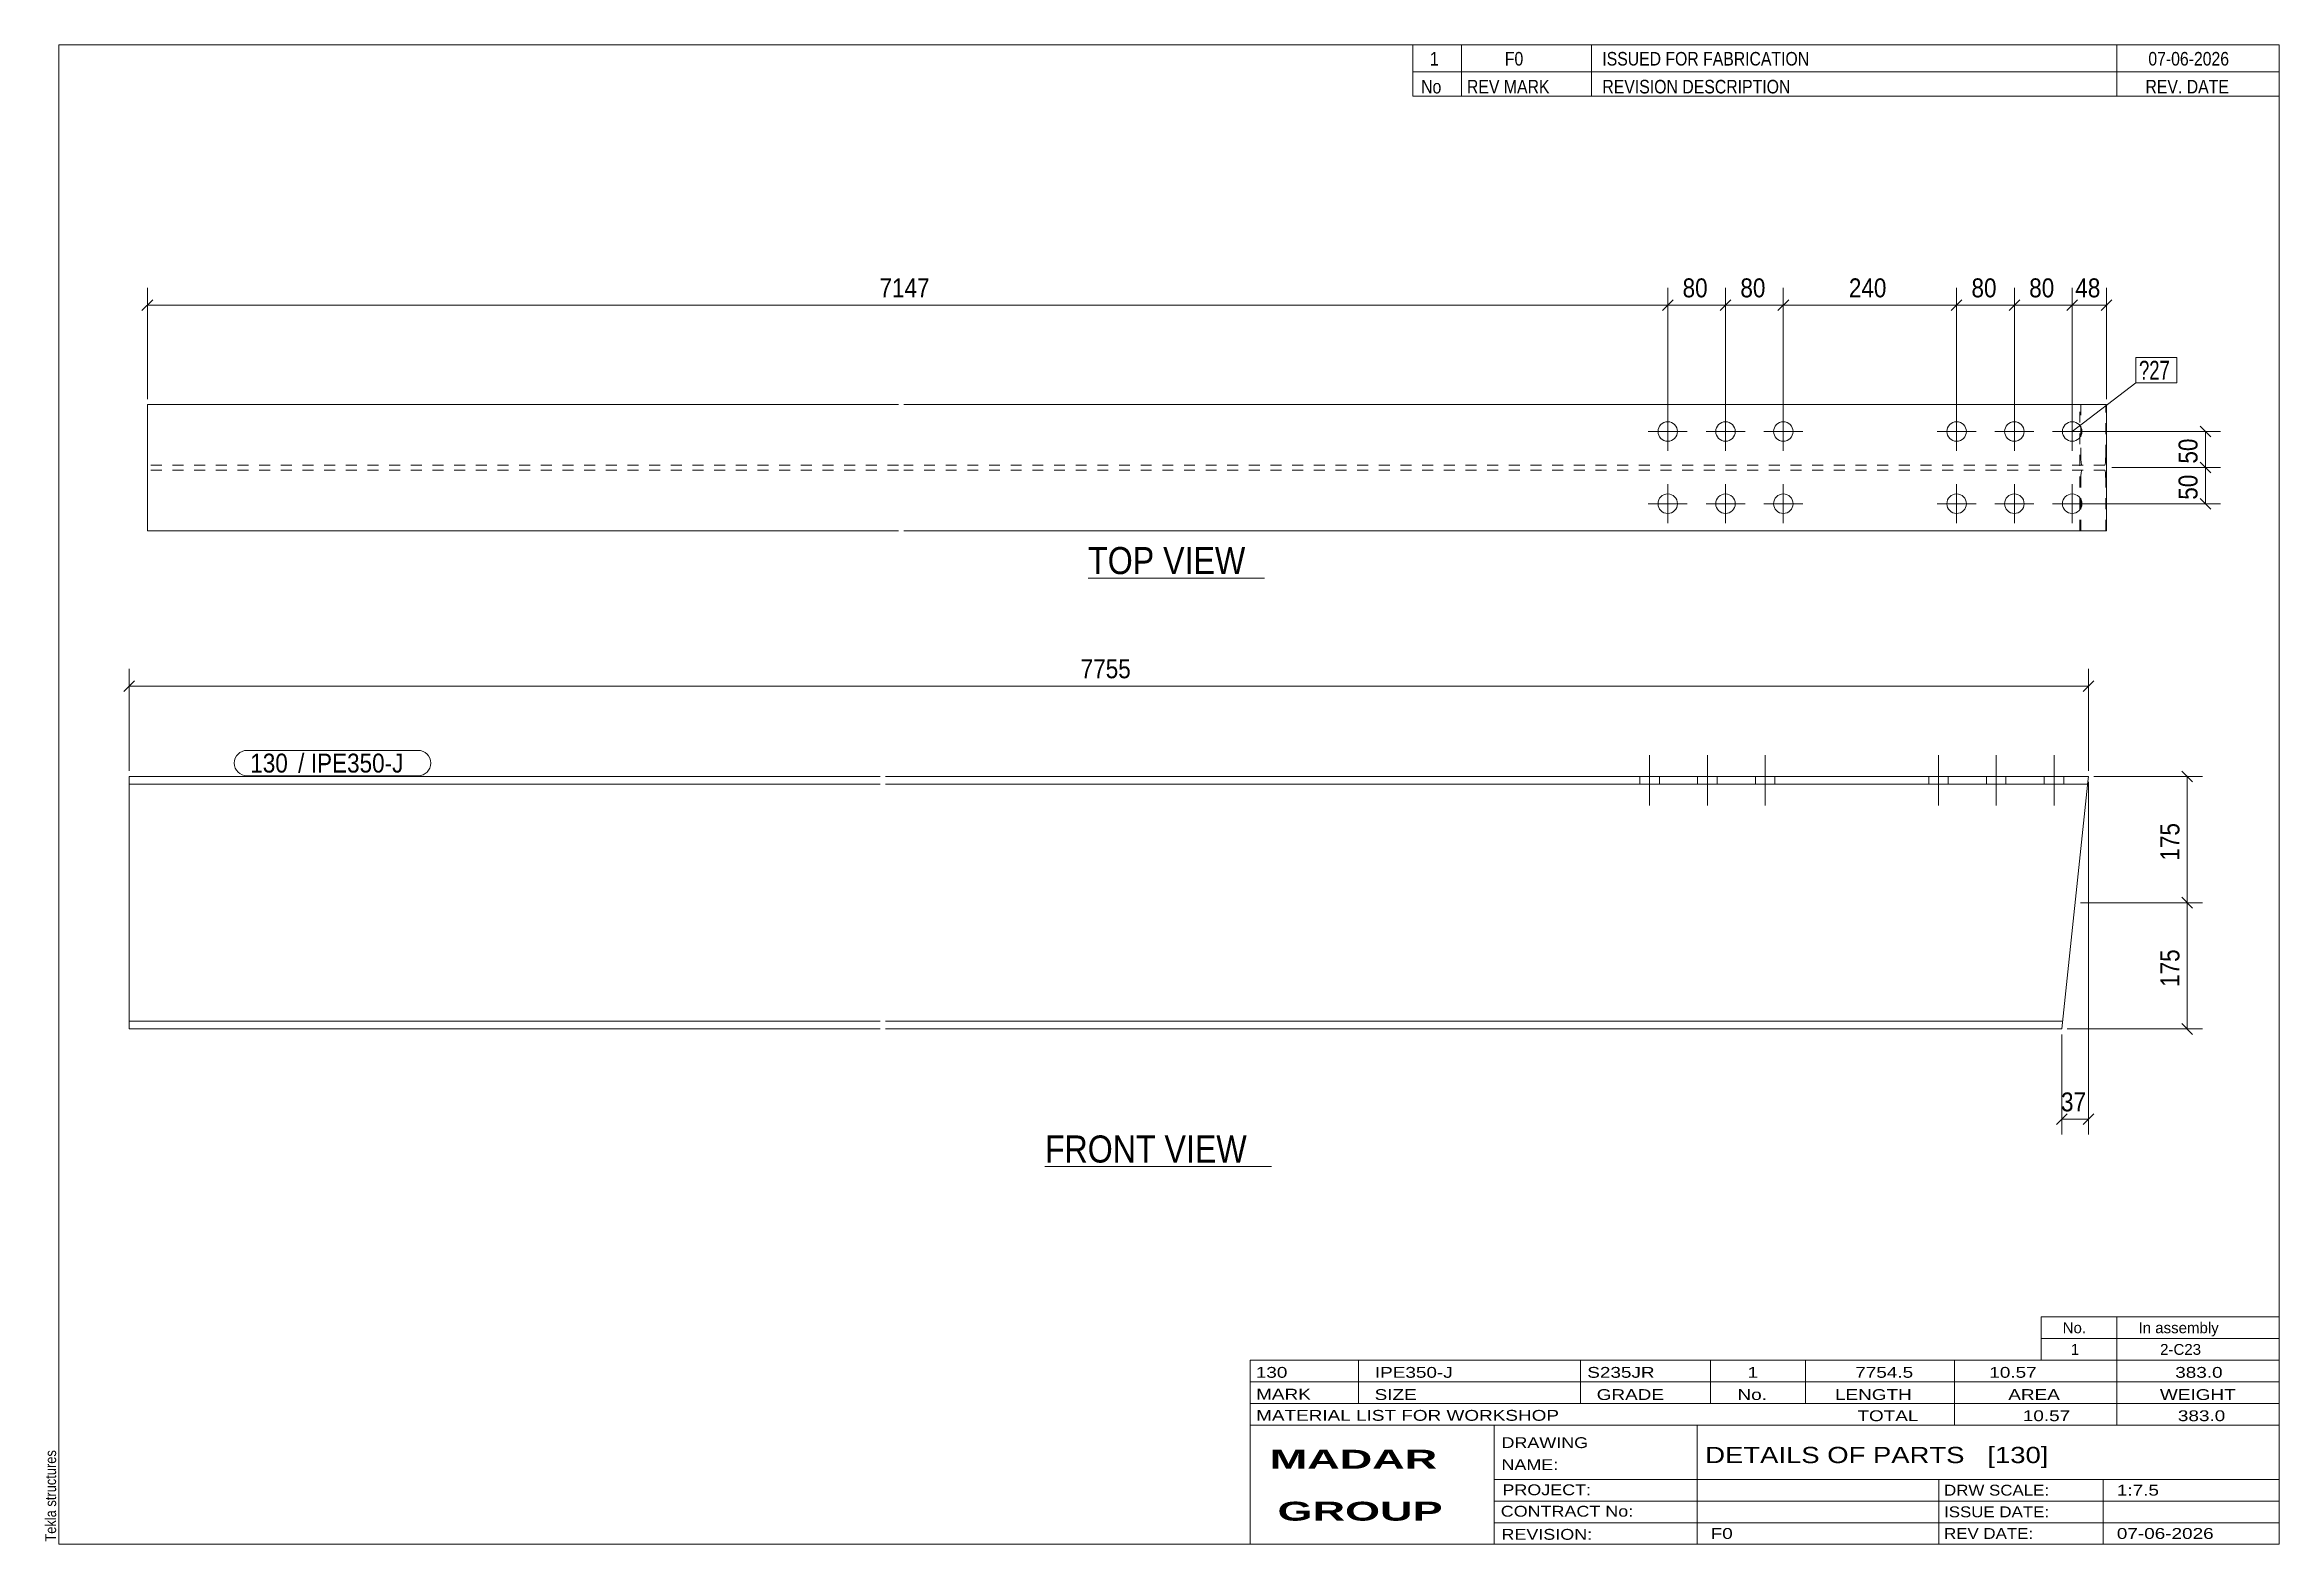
# Model space of a CAD drawing. Header units: millimetres. Extents: x 2 to 415, y 5 to 282.
import ezdxf

# ---------------------------------------------------------------- set-up
doc = ezdxf.new("R2010")
doc.units = ezdxf.units.MM
doc.linetypes.add('XKITLINE00', pattern=[0])
doc.linetypes.add('XKITLINE02', pattern=[4, 2, -2])
for name, color, linetype, lineweight in [('Bolt', 3, 'Continuous', 0), ('BoltMark', 7, 'Continuous', 0), ('Dimensions', 7, 'Continuous', 0), ('DrawingSheet', 5, 'Continuous', 0), ('OtherObjectType', 7, 'Continuous', 0), ('Part', 2, 'Continuous', 0), ('PartMark', 7, 'Continuous', 0)]:
    doc.layers.add(name, color=color, linetype=linetype, lineweight=lineweight)
doc.styles.add('ARIAL', font='ARIAL.TTF')
doc.styles.add('ARIAL_BOLD', font='ARIALBD.TTF')
doc.styles.add('ARIAL_NARROW', font='ARIALN.TTF')

# ---------------------------------------------------------------- blocks, each defined once
blk = doc.blocks.new('*A1')
at = {"layer": 'Bolt', "color": 3, "linetype": 'XKITLINE00', "lineweight": 0}
for p, q in [((298.73, 141.45), (298.73, 150.79)), ((298.73, 141.45), (298.73, 150.79)), ((309.4, 141.45), (309.4, 150.79)), ((309.4, 141.45), (309.4, 150.79)), ((320.07, 141.45), (320.07, 150.79)), ((320.07, 141.45), (320.07, 150.79)), ((352.07, 141.45), (352.07, 150.79)), ((352.07, 141.45), (352.07, 150.79)), ((362.73, 141.45), (362.73, 150.79)), ((362.73, 141.45), (362.73, 150.79)), ((373.4, 141.45), (373.4, 150.79)), ((373.4, 141.45), (373.4, 150.79)), ((296.93, 146.85), (296.93, 145.39)), ((296.93, 146.85), (296.93, 145.39)), ((300.53, 146.85), (300.53, 145.39)), ((300.53, 146.85), (300.53, 145.39)), ((307.6, 146.85), (307.6, 145.39)), ((307.6, 146.85), (307.6, 145.39)), ((311.2, 146.85), (311.2, 145.39)), ((311.2, 146.85), (311.2, 145.39)), ((318.27, 146.85), (318.27, 145.39)), ((318.27, 146.85), (318.27, 145.39)), ((321.87, 146.85), (321.87, 145.39)), ((321.87, 146.85), (321.87, 145.39)), ((350.27, 146.85), (350.27, 145.39)), ((350.27, 146.85), (350.27, 145.39)), ((353.87, 146.85), (353.87, 145.39)), ((353.87, 146.85), (353.87, 145.39)), ((360.93, 146.85), (360.93, 145.39)), ((360.93, 146.85), (360.93, 145.39)), ((364.53, 146.85), (364.53, 145.39)), ((364.53, 146.85), (364.53, 145.39)), ((371.6, 146.85), (371.6, 145.39)), ((371.6, 146.85), (371.6, 145.39)), ((375.2, 146.85), (375.2, 145.39)), ((375.2, 146.85), (375.2, 145.39))]:
    blk.add_line(p, q, dxfattribs=at)
blk = doc.blocks.new('*A2')
at = {"layer": 'Part', "color": 2, "linetype": 'XKITLINE00', "lineweight": 0}
for p, q in [((18, 100.19), (18, 146.85)), ((18, 146.85), (156.67, 146.85)), ((156.67, 145.39), (18, 145.39)), ((157.67, 146.85), (379.75, 146.85)), ((379.6, 145.39), (157.67, 145.39)), ((379.58, 145.25), (374.83, 100.19)), ((379.6, 145.39), (379.58, 145.25)), ((379.75, 146.85), (379.6, 145.39)), ((156.67, 101.65), (18, 101.65)), ((156.67, 100.19), (18, 100.19)), ((374.98, 101.65), (157.67, 101.65)), ((374.83, 100.19), (157.67, 100.19))]:
    blk.add_line(p, q, dxfattribs=at)
at = {"layer": 'Part', "color": 7, "linetype": 'XKITLINE02', "lineweight": 0}
blk.add_line((375, 101.79), (374.98, 101.65), dxfattribs=at)
blk = doc.blocks.new('*A3')
at = {"layer": 'Bolt', "color": 3, "linetype": 'XKITLINE00', "lineweight": 0}
for p, q in [((298.48, 210.55), (305.68, 210.55)), ((302.08, 214.15), (302.08, 206.95)), ((309.15, 210.55), (316.35, 210.55)), ((312.75, 214.15), (312.75, 206.95)), ((319.82, 210.55), (327.02, 210.55)), ((323.42, 214.15), (323.42, 206.95)), ((351.82, 210.55), (359.02, 210.55)), ((355.42, 214.15), (355.42, 206.95)), ((362.48, 210.55), (369.68, 210.55)), ((366.08, 214.15), (366.08, 206.95)), ((373.15, 210.55), (380.35, 210.55)), ((376.75, 214.15), (376.75, 206.95)), ((302.08, 200.81), (302.08, 193.61)), ((312.75, 200.81), (312.75, 193.61)), ((323.42, 200.81), (323.42, 193.61)), ((355.42, 200.81), (355.42, 193.61)), ((366.08, 200.81), (366.08, 193.61)), ((376.75, 200.81), (376.75, 193.61)), ((298.48, 197.21), (305.68, 197.21)), ((309.15, 197.21), (316.35, 197.21)), ((319.82, 197.21), (327.02, 197.21)), ((351.82, 197.21), (359.02, 197.21)), ((362.48, 197.21), (369.68, 197.21)), ((373.15, 197.21), (380.35, 197.21))]:
    blk.add_line(p, q, dxfattribs=at)
for centre in [(302.08, 210.55), (312.75, 210.55), (323.42, 210.55), (355.42, 210.55), (366.08, 210.55), (376.75, 210.55), (302.08, 197.21), (312.75, 197.21), (323.42, 197.21), (355.42, 197.21), (366.08, 197.21), (376.75, 197.21)]:
    blk.add_circle(centre, 1.8, dxfattribs=at)
blk = doc.blocks.new('*A4')
at = {"layer": 'Part', "color": 2, "linetype": 'XKITLINE00', "lineweight": 0}
for p, q in [((21.35, 192.21), (21.35, 215.55)), ((160.02, 215.55), (21.35, 215.55)), ((383.1, 215.55), (161.02, 215.55)), ((383.1, 192.21), (383.1, 215.55)), ((21.35, 192.21), (160.02, 192.21)), ((161.02, 192.21), (383.1, 192.21))]:
    blk.add_line(p, q, dxfattribs=at)
at = {"layer": 'Part', "color": 7, "linetype": 'XKITLINE02', "lineweight": 0}
for p, q in [((378.18, 192.21), (378.18, 215.55)), ((378.33, 215.55), (378.33, 206.08)), ((382.95, 206.08), (382.95, 215.55)), ((160.02, 204.35), (21.35, 204.35)), ((160.02, 203.41), (21.35, 203.41)), ((382.76, 204.35), (161.02, 204.35)), ((382.76, 203.41), (161.02, 203.41)), ((378.33, 206.08), (378.35, 205.42)), ((378.35, 202.34), (378.33, 201.68)), ((378.35, 205.42), (378.39, 204.85)), ((378.39, 202.9), (378.35, 202.34)), ((378.39, 204.85), (378.45, 204.48)), ((378.45, 203.28), (378.39, 202.9)), ((378.45, 204.48), (378.52, 204.35)), ((378.52, 203.41), (378.45, 203.28)), ((382.76, 204.35), (382.83, 204.48)), ((382.83, 203.28), (382.76, 203.41)), ((382.83, 204.48), (382.89, 204.85)), ((382.89, 202.9), (382.83, 203.28)), ((382.89, 204.85), (382.93, 205.42)), ((382.93, 202.34), (382.89, 202.9)), ((382.93, 205.42), (382.95, 206.08)), ((382.95, 201.68), (382.93, 202.34)), ((378.33, 192.21), (378.33, 201.68)), ((382.95, 192.21), (382.95, 201.68))]:
    blk.add_line(p, q, dxfattribs=at)
blk = doc.blocks.new('*A5')
at = {"layer": 'DrawingSheet', "color": 5, "linetype": 'XKITLINE00', "lineweight": 0}
for p, q in [((415, 282), (5, 282)), ((5, 282), (5, 5)), ((415, 5), (415, 282)), ((5, 5), (415, 5))]:
    blk.add_line(p, q, dxfattribs=at)
at = {"layer": 'DrawingSheet', "color": 5, "style": 'ARIAL', "width": 0.85}
blk.add_text('Tekla structures', height=2, rotation=90, dxfattribs=at).set_placement((4.5, 5.5))
blk = doc.blocks.new('*A6')
at = {"layer": 'OtherObjectType', "color": 7, "linetype": 'XKITLINE00', "lineweight": 0}
for p, q in [((371, 47), (415, 47)), ((371, 43), (371, 47)), ((385, 43), (385, 47)), ((415, 43), (415, 47)), ((371, 43), (415, 43)), ((371, 39), (371, 43)), ((385, 39), (385, 43)), ((415, 39), (415, 43)), ((371, 39), (415, 39))]:
    blk.add_line(p, q, dxfattribs=at)
at = {"layer": 'OtherObjectType', "color": 7, "style": 'ARIAL_NARROW', "width": 1.211571}
for s, p in [('No.', (375, 44)), ('In assembly', (389, 44)), ('1', (376.5, 40)), ('2-C23', (392.99, 40))]:
    blk.add_text(s, height=2, dxfattribs=at).set_placement(p)
blk = doc.blocks.new('*A7')
at = {"layer": 'OtherObjectType', "color": 7, "linetype": 'XKITLINE00', "lineweight": 0}
for p, q in [((255, 282), (415, 282)), ((415, 282), (255, 282)), ((255, 282), (255, 277)), ((264, 282), (264, 277)), ((288, 282), (288, 277)), ((385, 282), (385, 277)), ((415, 282), (415, 277)), ((255, 277), (415, 277)), ((255, 277), (255, 272.5)), ((255, 277), (415, 277)), ((264, 277), (264, 272.5)), ((288, 277), (288, 272.5)), ((385, 277), (385, 272.5)), ((415, 277), (415, 272.5)), ((415, 272.5), (255, 272.5))]:
    blk.add_line(p, q, dxfattribs=at)
at = {"layer": 'OtherObjectType', "color": 7, "style": 'ARIAL_NARROW'}
for s, width, p in [('1', 1.017001, (258.16, 278.15)), ('F0', 1.017001, (272, 278.15)), ('ISSUED FOR FABRICATION', 1.017001, (290, 278.15)), ('07-06-2026', 1.017001, (390.82, 278.15)), ('No', 1.02, (256.54, 273)), ('REV MARK', 1.02, (265, 273)), ('REVISION DESCRIPTION', 1.02, (290, 273)), ('REV. DATE', 1.02, (390.28, 273))]:
    blk.add_text(s, height=2.5, dxfattribs=dict(at, width=width)).set_placement(p)
blk = doc.blocks.new('*A8')
at = {"layer": 'OtherObjectType', "color": 7, "linetype": 'XKITLINE00', "lineweight": 0}
for p, q in [((225, 39), (415, 39)), ((225, 39), (225, 35)), ((225, 39), (415, 39)), ((245, 35), (245, 39)), ((286, 35), (286, 39)), ((310, 35), (310, 39)), ((327.5, 35), (327.5, 39)), ((355, 35), (355, 39)), ((385, 35), (385, 39)), ((415, 35), (415, 39)), ((225, 35), (415, 35)), ((225, 35), (225, 5)), ((225, 35), (415, 35)), ((245, 31), (245, 35)), ((286, 31), (286, 35)), ((310, 31), (310, 35)), ((327.5, 31), (327.5, 35)), ((355, 31), (355, 35)), ((385, 31), (385, 35)), ((415, 31), (415, 35)), ((225, 31), (415, 31)), ((355, 27), (355, 31)), ((385, 27), (385, 31)), ((415, 27), (415, 31)), ((225, 27), (415, 27)), ((270, 21), (270, 27)), ((307.5, 17), (307.5, 27)), ((415, 21), (415, 27)), ((270, 21), (270, 5)), ((415, 17), (415, 21)), ((270, 17), (415, 17)), ((307.5, 5), (307.5, 17)), ((352.16, 13), (352.16, 17)), ((382.5, 5), (382.5, 17)), ((415, 13), (415, 17)), ((270, 13), (415, 13)), ((352.16, 5), (352.16, 13)), ((415, 9), (415, 13)), ((270, 9), (415, 9)), ((415, 5), (415, 9)), ((225, 5), (415, 5)), ((262.5, 5), (415, 5))]:
    blk.add_line(p, q, dxfattribs=at)
at = {"layer": 'OtherObjectType', "color": 7, "style": 'ARIAL_NARROW'}
for s, height, width, p in [('130', 2, 1.525501, (226.01, 35.76)), ('IPE350-J', 2, 1.525501, (248, 35.76)), ('S235JR', 2, 1.525501, (287.22, 35.76)), ('1', 2, 1.525501, (316.82, 35.76)), ('7754.5', 2, 1.525501, (336.7, 35.76)), ('10.57', 2, 1.525501, (361.45, 35.76)), ('383.0', 2, 1.525501, (395.78, 35.76)), ('MARK', 2, 1.525501, (226.08, 31.73)), ('SIZE', 2, 1.525501, (247.96, 31.66)), ('GRADE', 2, 1.525501, (288.96, 31.66)), ('No.', 2, 1.525501, (314.96, 31.66)), ('LENGTH', 2, 1.525501, (332.96, 31.66)), ('AREA', 2, 1.525501, (364.96, 31.66)), ('WEIGHT', 2, 1.525501, (392.96, 31.66)), ('MATERIAL LIST FOR WORKSHOP', 2, 1.525501, (226.08, 27.82)), ('TOTAL', 2, 1.525501, (337.1, 27.75)), ('10.57', 2, 1.525501, (367.64, 27.75)), ('383.0', 2, 1.525501, (396.27, 27.75)), ('DRAWING', 2, 1.445, (271.38, 22.78)), ('NAME:', 2, 1.445, (271.38, 18.72)), ('DETAILS OF PARTS   [130]', 3, 1.474651, (309, 20)), ('PROJECT:', 2, 1.445, (271.55, 14.07)), ('DRW SCALE:', 2, 1.36, (353.1, 14)), ('1:7.5', 2, 1.525501, (385, 14)), ('CONTRACT No:', 2, 1.445, (271.25, 10.11)), ('ISSUE DATE:', 2, 1.36, (353.1, 10)), ('REVISION:', 2, 1.445, (271.38, 5.84)), ('F0', 2, 1.525501, (310, 6)), ('REV DATE:', 2, 1.36, (353.1, 6)), ('07-06-2026', 2, 1.525501, (385, 6))]:
    blk.add_text(s, height=height, dxfattribs=dict(at, width=width)).set_placement(p)
at = {"layer": 'OtherObjectType', "color": 1, "style": 'ARIAL_BOLD', "width": 1.7}
for s, p in [('MADAR ', (228.58, 18.97)), ('GROUP', (230.03, 9.37))]:
    blk.add_text(s, height=3.5, dxfattribs=at).set_placement(p)
blk = doc.blocks.new('*A9')
at = {"layer": 'Dimensions', "color": 7, "linetype": 'XKITLINE00', "lineweight": 0}
for p, q in [((397.01, 124.51), (398.99, 122.53)), ((378.29, 123.52), (400.8, 123.52)), ((398, 100.19), (398, 123.52)), ((375.83, 100.19), (400.8, 100.19)), ((397.01, 101.18), (398.99, 99.2))]:
    blk.add_line(p, q, dxfattribs=at)
at = {"layer": 'Dimensions', "color": 3}
for p in [(398, 123.52), (398, 100.19)]:
    blk.add_point(p, dxfattribs=at)
at = {"layer": 'Dimensions', "color": 3, "style": 'ARIAL', "width": 0.85}
blk.add_text('175', height=3.5, rotation=90.0002, dxfattribs=at).set_placement((396.55, 107.96))
blk = doc.blocks.new('*A10')
at = {"layer": 'Dimensions', "color": 7, "linetype": 'XKITLINE00', "lineweight": 0}
for p, q in [((380.75, 146.85), (400.8, 146.85)), ((397.01, 147.84), (398.99, 145.86)), ((398, 123.52), (398, 146.85)), ((397.01, 124.51), (398.99, 122.53)), ((378.29, 123.52), (400.8, 123.52))]:
    blk.add_line(p, q, dxfattribs=at)
at = {"layer": 'Dimensions', "color": 3}
for p in [(398, 146.85), (398, 123.52)]:
    blk.add_point(p, dxfattribs=at)
at = {"layer": 'Dimensions', "color": 3, "style": 'ARIAL', "width": 0.85}
blk.add_text('175', height=3.5, rotation=90.0002, dxfattribs=at).set_placement((396.55, 131.29))
blk = doc.blocks.new('*A11')
at = {"layer": 'Dimensions', "color": 7, "linetype": 'XKITLINE00', "lineweight": 0}
for p, q in [((18, 147.85), (18, 166.72)), ((379.75, 147.85), (379.75, 166.72)), ((18.99, 164.51), (17.01, 162.53)), ((18, 163.52), (379.75, 163.52)), ((380.74, 164.51), (378.76, 162.53))]:
    blk.add_line(p, q, dxfattribs=at)
at = {"layer": 'Dimensions', "color": 3}
for p in [(18, 163.52), (379.75, 163.52)]:
    blk.add_point(p, dxfattribs=at)
at = {"layer": 'Dimensions', "color": 3, "style": 'ARIAL', "width": 0.85}
blk.add_text('7755', height=3.5, dxfattribs=at).set_placement((193.68, 164.97))
blk = doc.blocks.new('*A12')
at = {"layer": 'Dimensions', "color": 7, "linetype": 'XKITLINE00', "lineweight": 0}
for p, q in [((379.75, 145.85), (379.75, 80.72)), ((374.83, 99.19), (374.83, 80.72)), ((375.82, 84.51), (373.84, 82.53)), ((374.83, 83.52), (379.75, 83.52)), ((380.74, 84.51), (378.76, 82.53))]:
    blk.add_line(p, q, dxfattribs=at)
at = {"layer": 'Dimensions', "color": 3}
for p in [(374.83, 83.52), (379.75, 83.52)]:
    blk.add_point(p, dxfattribs=at)
at = {"layer": 'Dimensions', "color": 3, "style": 'ARIAL', "width": 0.85}
blk.add_text('37', height=3.5, dxfattribs=at).set_placement((374.69, 84.97))
blk = doc.blocks.new('*A13')
at = {"layer": 'PartMark', "color": 7, "linetype": 'XKITLINE00', "lineweight": 0}
for p, q in [((39.75, 151.65), (71.34, 151.65)), ((39.75, 146.95), (71.34, 146.95))]:
    blk.add_line(p, q, dxfattribs=at)
for centre, start, end in [((39.75, 149.3), 90, 270), ((71.34, 149.3), 270, 90)]:
    blk.add_arc(centre, 2.35, start, end, dxfattribs=at)
at = {"layer": 'PartMark', "color": 1, "style": 'ARIAL', "width": 0.85}
blk.add_text('130', height=3.5, dxfattribs=at).set_placement((40.35, 147.55))
at = {"layer": 'PartMark', "color": 3, "style": 'ARIAL', "width": 0.85}
for s, p in [('/', (49.19, 147.55)), ('IPE350-J', (51.53, 147.55))]:
    blk.add_text(s, height=3.5, dxfattribs=at).set_placement(p)
blk = doc.blocks.new('*A14')
at = {"layer": 'OtherObjectType', "color": 7, "linetype": 'XKITLINE00', "lineweight": 0}
blk.add_line((187.07, 74.77), (228.93, 74.77), dxfattribs=at)
at = {"layer": 'OtherObjectType', "color": 3, "style": 'ARIAL', "width": 0.85}
blk.add_text('FRONT VIEW', height=5, dxfattribs=at).set_placement((187.07, 75.52))
blk = doc.blocks.new('*A15')
at = {"layer": 'Dimensions', "color": 7, "linetype": 'XKITLINE00', "lineweight": 0}
for p, q in [((384.1, 203.88), (404.15, 203.88)), ((400.36, 204.87), (402.34, 202.89)), ((401.35, 197.21), (401.35, 203.88)), ((400.36, 198.2), (402.34, 196.22)), ((377.75, 197.21), (404.15, 197.21))]:
    blk.add_line(p, q, dxfattribs=at)
at = {"layer": 'Dimensions', "color": 3}
for p in [(401.35, 203.88), (401.35, 197.21)]:
    blk.add_point(p, dxfattribs=at)
at = {"layer": 'Dimensions', "color": 3, "style": 'ARIAL', "width": 0.85}
blk.add_text('50', height=3.5, rotation=90.0002, dxfattribs=at).set_placement((399.9, 197.95))
blk = doc.blocks.new('*A16')
at = {"layer": 'Dimensions', "color": 7, "linetype": 'XKITLINE00', "lineweight": 0}
for p, q in [((377.75, 210.55), (404.15, 210.55)), ((400.36, 211.54), (402.34, 209.56)), ((401.35, 203.88), (401.35, 210.55)), ((384.1, 203.88), (404.15, 203.88)), ((400.36, 204.87), (402.34, 202.89))]:
    blk.add_line(p, q, dxfattribs=at)
at = {"layer": 'Dimensions', "color": 3}
for p in [(401.35, 210.55), (401.35, 203.88)]:
    blk.add_point(p, dxfattribs=at)
at = {"layer": 'Dimensions', "color": 3, "style": 'ARIAL', "width": 0.85}
blk.add_text('50', height=3.5, rotation=90.0002, dxfattribs=at).set_placement((399.9, 204.62))
blk = doc.blocks.new('*A17')
at = {"layer": 'Dimensions', "color": 7, "linetype": 'XKITLINE00', "lineweight": 0}
for p, q in [((21.35, 216.55), (21.35, 237.08)), ((302.08, 211.55), (302.08, 237.08)), ((22.34, 234.87), (20.36, 232.89)), ((21.35, 233.88), (302.08, 233.88)), ((303.07, 234.87), (301.09, 232.89))]:
    blk.add_line(p, q, dxfattribs=at)
at = {"layer": 'Dimensions', "color": 3}
for p in [(21.35, 233.88), (302.08, 233.88)]:
    blk.add_point(p, dxfattribs=at)
at = {"layer": 'Dimensions', "color": 3, "style": 'ARIAL', "width": 0.85}
blk.add_text('7147', height=3.5, dxfattribs=at).set_placement((156.53, 235.33))
blk = doc.blocks.new('*A18')
at = {"layer": 'Dimensions', "color": 7, "linetype": 'XKITLINE00', "lineweight": 0}
for p, q in [((302.08, 211.55), (302.08, 237.08)), ((312.75, 211.55), (312.75, 237.08)), ((303.07, 234.87), (301.09, 232.89)), ((302.08, 233.88), (312.75, 233.88)), ((313.74, 234.87), (311.76, 232.89))]:
    blk.add_line(p, q, dxfattribs=at)
at = {"layer": 'Dimensions', "color": 3}
for p in [(302.08, 233.88), (312.75, 233.88)]:
    blk.add_point(p, dxfattribs=at)
at = {"layer": 'Dimensions', "color": 3, "style": 'ARIAL', "width": 0.85}
blk.add_text('80', height=3.5, dxfattribs=at).set_placement((304.82, 235.33))
blk = doc.blocks.new('*A19')
at = {"layer": 'Dimensions', "color": 7, "linetype": 'XKITLINE00', "lineweight": 0}
for p, q in [((312.75, 211.55), (312.75, 237.08)), ((323.42, 211.55), (323.42, 237.08)), ((313.74, 234.87), (311.76, 232.89)), ((312.75, 233.88), (323.42, 233.88)), ((324.41, 234.87), (322.43, 232.89))]:
    blk.add_line(p, q, dxfattribs=at)
at = {"layer": 'Dimensions', "color": 3}
for p in [(312.75, 233.88), (323.42, 233.88)]:
    blk.add_point(p, dxfattribs=at)
at = {"layer": 'Dimensions', "color": 3, "style": 'ARIAL', "width": 0.85}
blk.add_text('80', height=3.5, dxfattribs=at).set_placement((315.49, 235.33))
blk = doc.blocks.new('*A20')
at = {"layer": 'Dimensions', "color": 7, "linetype": 'XKITLINE00', "lineweight": 0}
for p, q in [((323.42, 211.55), (323.42, 237.08)), ((355.42, 211.55), (355.42, 237.08)), ((324.41, 234.87), (322.43, 232.89)), ((323.42, 233.88), (355.42, 233.88)), ((356.41, 234.87), (354.43, 232.89))]:
    blk.add_line(p, q, dxfattribs=at)
at = {"layer": 'Dimensions', "color": 3}
for p in [(323.42, 233.88), (355.42, 233.88)]:
    blk.add_point(p, dxfattribs=at)
at = {"layer": 'Dimensions', "color": 3, "style": 'ARIAL', "width": 0.85}
blk.add_text('240', height=3.5, dxfattribs=at).set_placement((335.52, 235.33))
blk = doc.blocks.new('*A21')
at = {"layer": 'Dimensions', "color": 7, "linetype": 'XKITLINE00', "lineweight": 0}
for p, q in [((355.42, 211.55), (355.42, 237.08)), ((366.08, 211.55), (366.08, 237.08)), ((356.41, 234.87), (354.43, 232.89)), ((355.42, 233.88), (366.08, 233.88)), ((367.07, 234.87), (365.09, 232.89))]:
    blk.add_line(p, q, dxfattribs=at)
at = {"layer": 'Dimensions', "color": 3}
for p in [(355.42, 233.88), (366.08, 233.88)]:
    blk.add_point(p, dxfattribs=at)
at = {"layer": 'Dimensions', "color": 3, "style": 'ARIAL', "width": 0.85}
blk.add_text('80', height=3.5, dxfattribs=at).set_placement((358.16, 235.33))
blk = doc.blocks.new('*A22')
at = {"layer": 'Dimensions', "color": 7, "linetype": 'XKITLINE00', "lineweight": 0}
for p, q in [((366.08, 211.55), (366.08, 237.08)), ((376.75, 211.55), (376.75, 237.08)), ((367.07, 234.87), (365.09, 232.89)), ((366.08, 233.88), (376.75, 233.88)), ((377.74, 234.87), (375.76, 232.89))]:
    blk.add_line(p, q, dxfattribs=at)
at = {"layer": 'Dimensions', "color": 3}
for p in [(366.08, 233.88), (376.75, 233.88)]:
    blk.add_point(p, dxfattribs=at)
at = {"layer": 'Dimensions', "color": 3, "style": 'ARIAL', "width": 0.85}
blk.add_text('80', height=3.5, dxfattribs=at).set_placement((368.82, 235.33))
blk = doc.blocks.new('*A23')
at = {"layer": 'Dimensions', "color": 7, "linetype": 'XKITLINE00', "lineweight": 0}
for p, q in [((376.75, 211.55), (376.75, 237.08)), ((383.1, 216.55), (383.1, 237.08)), ((377.74, 234.87), (375.76, 232.89)), ((376.75, 233.88), (383.1, 233.88)), ((384.09, 234.87), (382.11, 232.89))]:
    blk.add_line(p, q, dxfattribs=at)
at = {"layer": 'Dimensions', "color": 3}
for p in [(376.75, 233.88), (383.1, 233.88)]:
    blk.add_point(p, dxfattribs=at)
at = {"layer": 'Dimensions', "color": 3, "style": 'ARIAL', "width": 0.85}
blk.add_text('48', height=3.5, dxfattribs=at).set_placement((377.33, 235.33))
blk = doc.blocks.new('*A24')
at = {"layer": 'BoltMark', "color": 7, "linetype": 'XKITLINE00', "lineweight": 0}
for p, q in [((388.49, 224.21), (396.07, 224.21)), ((388.49, 219.51), (388.49, 224.21)), ((396.07, 219.51), (396.07, 224.21)), ((376.75, 210.55), (388.49, 219.51)), ((388.49, 219.51), (396.07, 219.51))]:
    blk.add_line(p, q, dxfattribs=at)
at = {"layer": 'BoltMark', "color": 3, "style": 'ARIAL_NARROW', "width": 0.85}
blk.add_text('?27', height=3.5, dxfattribs=at).set_placement((389.09, 220.11))
blk = doc.blocks.new('*A25')
at = {"layer": 'OtherObjectType', "color": 7, "linetype": 'XKITLINE00', "lineweight": 0}
blk.add_line((195.05, 183.46), (227.65, 183.46), dxfattribs=at)
at = {"layer": 'OtherObjectType', "color": 3, "style": 'ARIAL', "width": 0.85}
blk.add_text('TOP VIEW', height=5, dxfattribs=at).set_placement((195.05, 184.21))

msp = doc.modelspace()

# ---------------------------------------------------------------- block references
at = {"lineweight": 0}
for name in ['*A5', '*A7', '*A17', '*A18', '*A19', '*A20', '*A21', '*A22', '*A23', '*A24', '*A4', '*A3', '*A16', '*A15', '*A25', '*A11', '*A13', '*A1', '*A2', '*A12', '*A10', '*A9', '*A14', '*A6', '*A8']:
    msp.add_blockref(name, (0, 0), dxfattribs=at)

doc.saveas('drawing.dxf')
